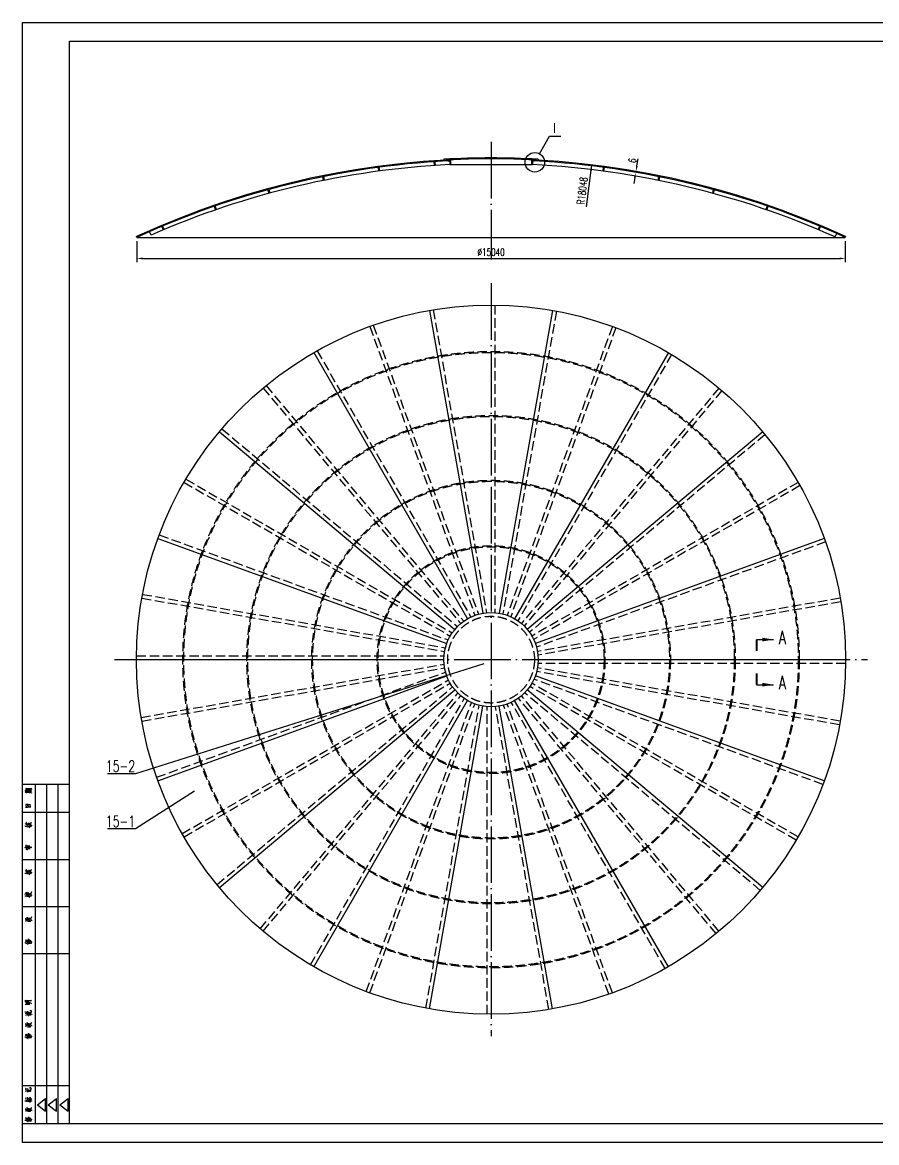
# Model space of a CAD drawing. Extents: x -15084 to 90401, y -39089 to 9274.
# Drawn here: x 20463 to 38580, y -39089 to -15329 of the extents above; entities that cross this region are included whole.
import ezdxf

# ---------------------------------------------------------------- set-up
doc = ezdxf.new("R2010")
doc.units = 0
doc.header["$LTSCALE"] = 40
doc.header["$MEASUREMENT"] = 0
doc.linetypes.add('DASHDOT-M', pattern=[36, 30, -3, 0, -3])
doc.linetypes.add('HIDDEN-M', pattern=[7, 5, -2])
doc.layers.get('0').update_dxf_attribs({"linetype": 'CONTINUOUS'})
for name, color, linetype in [('CDR_DWG1', 4, 'CONTINUOUS'), ('CDR_DWG2', 2, 'CONTINUOUS'), ('CDR_DWG3', 1, 'DASHDOT-M'), ('CDR_DWG5', 6, 'HIDDEN-M')]:
    doc.layers.add(name, color=color, linetype=linetype)
doc.styles.add('HZ', font='romans.shx', dxfattribs={"width": 0.7, "height": 160, "bigfont": 'HZ.shx'})

# ---------------------------------------------------------------- blocks, each defined once
blk = doc.blocks.new('TUQA')
at = {"color": 4, "linetype": 'Continuous'}
for p, q in [((-25, 180), (0, 180)), ((-18, 0), (-18, 180)), ((0, 165), (-24.85, 165)), ((0, 140), (-24.85, 140)), ((0, 115), (-24.85, 115)), ((0, 90), (-24.85, 90)), ((0, 20), (-24.85, 20)), ((0, 0), (-25, 0))]:
    blk.add_line(p, q, dxfattribs=at)
at = {"color": 7, "linetype": 'Continuous'}
for p, q in [((-12, 0), (-12, 180)), ((-6, 0), (-6, 180))]:
    blk.add_line(p, q, dxfattribs=at)
at = {"color": 1, "linetype": 'Continuous'}
for p, q in [((-17.08, 10), (-12.71, 13.35)), ((-12.71, 6.65), (-12.71, 13.35)), ((-11.26, 10), (-6.89, 13.35)), ((-6.89, 6.65), (-6.89, 13.35)), ((-5.11, 10), (-0.75, 13.35)), ((-0.75, 6.65), (-0.75, 13.35)), ((-17.08, 10), (-12.71, 6.65)), ((-11.26, 10), (-6.89, 6.65)), ((-5.11, 10), (-0.75, 6.65))]:
    blk.add_line(p, q, dxfattribs=at)
at = {"color": 7, "linetype": 'Continuous'}
for points in [[(-23.7, 176.39), (-23.53, 176.44), (-23.53, 176.44), (-21.25, 176.36)], [(-23.53, 175.69), (-23.35, 175.74), (-23.35, 175.74), (-21.17, 175.74)], [(-23.3, 176.96), (-22.98, 177.03), (-22.98, 177.03), (-22.33, 177.03), (-22.33, 177.03), (-21.63, 177.01), (-21.63, 177.01), (-21.2, 176.96), (-21.2, 176.96), (-20.73, 176.83), (-20.73, 176.83), (-20.44, 176.69), (-20.44, 176.69), (-20, 176.41)], [(-22.95, 177.03), (-23.09, 177.78), (-23.09, 177.78), (-23.18, 177.7), (-23.18, 177.7), (-22.27, 177.7), (-22.27, 177.7), (-22.22, 177.7), (-22.22, 177.7), (-20.9, 177.73), (-20.9, 177.73), (-20.41, 177.7), (-20.41, 177.7), (-20.12, 177.68), (-20.12, 177.68), (-20.03, 177.65), (-20.03, 177.65), (-20.41, 177.28), (-20.41, 177.28), (-20.15, 177.63)], [(-22.74, 175.3), (-22.92, 176.76)], [(-22.25, 175.77), (-22.33, 176.21)], [(-22.22, 177.06), (-22.3, 177.48)], [(-21.75, 175.79), (-21.84, 176.19)], [(-21.46, 177.01), (-21.46, 177.06), (-21.46, 177.06), (-21.55, 177.45)], [(-21.08, 175.22), (-21.31, 176.76), (-21.31, 176.76), (-21.34, 176.69), (-21.34, 176.69), (-21.25, 176.59)], [(-20.99, 176.19), (-20.64, 176.46), (-20.64, 176.46), (-20.5, 176.46), (-20.5, 176.46), (-20.76, 176.36)], [(-20.9, 175.79), (-20.76, 175.77), (-20.76, 175.77), (-20.47, 175.57), (-20.47, 175.57), (-20.26, 175.4), (-20.26, 175.4), (-20.12, 175.22)], [(-23.27, 167.87), (-22.98, 167.92), (-22.98, 167.92), (-22.33, 167.94), (-22.33, 167.94), (-21.66, 167.97), (-21.66, 167.97), (-21.57, 167.97), (-21.57, 167.97), (-21.11, 167.97), (-21.11, 167.97), (-20.5, 167.97), (-20.5, 167.97), (-20.7, 167.97), (-20.7, 167.97), (-20.88, 168.93), (-20.88, 168.93), (-20.67, 169.13), (-20.67, 169.13), (-20.93, 169.18), (-20.93, 169.18), (-21.28, 169.18), (-21.28, 169.18), (-21.95, 169.21), (-21.95, 169.21), (-22.65, 169.23), (-22.65, 169.23), (-23.24, 169.23), (-23.24, 169.23), (-23.15, 169.26), (-23.15, 169.26), (-22.95, 167.94)], [(-21.9, 167.97), (-22.07, 168.93), (-22.07, 168.93), (-22.1, 168.83), (-22.1, 168.83), (-21.98, 168.61)], [(-23.65, 157.77), (-23.5, 157.87), (-23.5, 157.87), (-23.53, 157.84), (-23.53, 157.84), (-20.09, 157.84), (-20.09, 157.84), (-20.35, 157.82), (-20.35, 157.82), (-20.64, 157.84)], [(-23.59, 158.83), (-23.3, 159.01), (-23.3, 159.01), (-23.18, 159.03), (-23.18, 159.03), (-23.09, 159.01)], [(-22.65, 158.41), (-22.89, 159.8), (-22.89, 159.8), (-22.92, 159.7), (-22.92, 159.7), (-22.83, 159.5)], [(-22.68, 158.91), (-22.51, 158.88), (-22.51, 158.88), (-21.81, 158.46), (-21.81, 158.46), (-21.78, 158.41), (-21.78, 158.41), (-21.98, 159.18)], [(-22.62, 158.21), (-22.45, 157.25)], [(-22.42, 157.87), (-21.95, 157.64), (-21.95, 157.64), (-21.6, 157.47), (-21.6, 157.47), (-21.34, 157.32), (-21.34, 157.32), (-21.08, 157.12)], [(-22.36, 159.33), (-22.22, 159.3), (-22.22, 159.3), (-21.78, 159.01), (-21.78, 159.01), (-21.75, 158.98), (-21.75, 158.98), (-21.46, 158.76), (-21.46, 158.76), (-21.17, 158.51), (-21.17, 158.51), (-20.9, 158.24)], [(-22.22, 157.87), (-21.87, 158.19)], [(-21.78, 159.5), (-21.57, 159.43), (-21.57, 159.43), (-21.11, 159.13), (-21.11, 159.13), (-20.82, 158.83), (-20.82, 158.83), (-20.5, 158.51), (-20.5, 158.51), (-20.26, 158.24), (-20.26, 158.24), (-20.09, 158.02)], [(-20.99, 159.03), (-20.5, 159.53), (-20.5, 159.53), (-20.26, 159.63), (-20.26, 159.63), (-20.55, 159.48)], [(-23.68, 146.41), (-23.38, 146.56), (-23.38, 146.56), (-23.18, 146.61)], [(-23.18, 145.52), (-22.92, 145.52), (-22.92, 145.52), (-22.71, 145.47), (-22.71, 145.47), (-22.51, 145.42), (-22.51, 145.42), (-22.36, 145.37)], [(-22.86, 145.52), (-23.03, 147.75), (-23.03, 147.75), (-23.12, 147.7), (-23.12, 147.7), (-22.65, 147.4)], [(-22.77, 146.51), (-22.71, 146.56), (-22.71, 146.56), (-20.06, 146.54), (-20.06, 146.54), (-20.32, 146.49), (-20.32, 146.49), (-20.64, 146.54)], [(-21.2, 147.11), (-21.05, 147.21), (-21.05, 147.21), (-22.45, 147.36), (-22.45, 147.36), (-22.33, 147.4), (-22.33, 147.4), (-22.13, 145.84)], [(-22.39, 145.74), (-22.13, 145.79), (-22.13, 145.79), (-20.85, 145.89), (-20.85, 145.89), (-21.08, 145.87), (-21.08, 145.87), (-21.2, 147.11), (-21.2, 147.11), (-21.23, 146.96), (-21.23, 146.96), (-21.17, 146.69)], [(-21.66, 146.09), (-21.78, 146.98)], [(-23.65, 132.77), (-23.5, 132.87), (-23.5, 132.87), (-23.53, 132.84), (-23.53, 132.84), (-20.09, 132.84), (-20.09, 132.84), (-20.35, 132.82), (-20.35, 132.82), (-20.64, 132.84)], [(-23.59, 133.83), (-23.3, 134.01), (-23.3, 134.01), (-23.18, 134.03), (-23.18, 134.03), (-23.09, 134.01)], [(-22.65, 133.41), (-22.89, 134.8), (-22.89, 134.8), (-22.92, 134.7), (-22.92, 134.7), (-22.83, 134.5)], [(-22.68, 133.91), (-22.51, 133.88), (-22.51, 133.88), (-21.81, 133.46), (-21.81, 133.46), (-21.78, 133.41), (-21.78, 133.41), (-21.98, 134.18)], [(-22.62, 133.21), (-22.45, 132.25)], [(-22.42, 132.87), (-21.95, 132.64), (-21.95, 132.64), (-21.6, 132.47), (-21.6, 132.47), (-21.34, 132.32), (-21.34, 132.32), (-21.08, 132.12)], [(-22.36, 134.33), (-22.22, 134.3), (-22.22, 134.3), (-21.78, 134.01), (-21.78, 134.01), (-21.75, 133.98), (-21.75, 133.98), (-21.46, 133.76), (-21.46, 133.76), (-21.17, 133.51), (-21.17, 133.51), (-20.9, 133.24)], [(-22.22, 132.87), (-21.87, 133.19)], [(-21.78, 134.5), (-21.57, 134.43), (-21.57, 134.43), (-21.11, 134.13), (-21.11, 134.13), (-20.82, 133.83), (-20.82, 133.83), (-20.5, 133.51), (-20.5, 133.51), (-20.26, 133.24), (-20.26, 133.24), (-20.09, 133.02)], [(-20.99, 134.03), (-20.5, 134.53), (-20.5, 134.53), (-20.26, 134.63), (-20.26, 134.63), (-20.55, 134.48)], [(-23.65, 121.81), (-23.38, 121.96), (-23.38, 121.96), (-23.21, 122.01), (-23.21, 122.01), (-23.03, 122.01)], [(-23.65, 120.79), (-23.47, 120.92), (-23.47, 120.92), (-23.53, 120.87), (-23.53, 120.87), (-20.09, 120.87), (-20.09, 120.87), (-20.29, 120.82), (-20.29, 120.82), (-20.58, 120.87)], [(-22.71, 121.44), (-22.92, 122.7), (-22.92, 122.7), (-22.95, 122.6), (-22.95, 122.6), (-22.89, 122.48)], [(-22.68, 121.21), (-22.48, 120.27)], [(-22.51, 122.23), (-22.19, 122.53), (-22.19, 122.53), (-22.04, 122.6), (-22.04, 122.6), (-21.87, 122.7)], [(-22.51, 121.76), (-22.27, 121.74), (-22.27, 121.74), (-21.87, 121.49), (-21.87, 121.49), (-21.57, 121.31), (-21.57, 121.31), (-21.46, 121.21)], [(-22.48, 120.87), (-22.07, 120.72), (-22.07, 120.72), (-21.72, 120.55), (-21.72, 120.55), (-21.4, 120.37), (-21.4, 120.37), (-21.11, 120.17)], [(-22.33, 120.89), (-21.95, 121.24)], [(-22.07, 122.21), (-21.84, 122.23), (-21.84, 122.23), (-21.43, 122.08), (-21.43, 122.08), (-21.11, 121.93), (-21.11, 121.93), (-20.85, 121.76), (-20.85, 121.76), (-20.64, 121.61), (-20.64, 121.61), (-20.44, 121.46), (-20.44, 121.46), (-20.26, 121.29), (-20.26, 121.29), (-20.09, 121.07)], [(-21.66, 121.54), (-21.6, 121.61), (-21.6, 121.61), (-20.26, 122.48), (-20.26, 122.48), (-20.23, 122.95), (-20.23, 122.95), (-20.32, 122.5), (-20.32, 122.5), (-20.44, 122.38)], [(-23.62, 108.88), (-23.27, 108.83), (-23.27, 108.83), (-22.8, 108.68), (-22.8, 108.68), (-22.3, 108.49), (-22.3, 108.49), (-21.98, 108.34), (-21.98, 108.34), (-21.75, 108.24), (-21.75, 108.24), (-21.55, 108.14)], [(-22.95, 107.25), (-23.09, 108.24), (-23.09, 108.24), (-23.18, 108.14), (-23.18, 108.14), (-22.16, 108.02), (-22.16, 108.02), (-22.16, 108.14), (-22.16, 108.14), (-22.04, 107.4), (-22.04, 107.4), (-22.3, 107.35), (-22.3, 107.35), (-21.98, 107.4), (-21.98, 107.4), (-20.67, 107.37)], [(-22.25, 108.49), (-22.42, 109.6), (-22.42, 109.6), (-22.45, 109.48), (-22.45, 109.48), (-22.39, 109.28)], [(-22.3, 109.11), (-22.13, 109.11), (-22.13, 109.11), (-21.66, 109.01), (-21.66, 109.01), (-21.4, 108.91), (-21.4, 108.91), (-21.17, 108.81), (-21.17, 108.81), (-20.96, 108.68), (-20.96, 108.68), (-20.76, 108.54), (-20.76, 108.54), (-20.55, 108.36), (-20.55, 108.36), (-20.41, 108.16), (-20.41, 108.16), (-20.26, 107.97), (-20.26, 107.97), (-20.2, 107.82), (-20.2, 107.82), (-20.15, 107.67)], [(-21.87, 108.36), (-21.84, 108.44), (-21.84, 108.44), (-20.26, 109.21), (-20.26, 109.21), (-20.23, 109.68), (-20.23, 109.68), (-20.32, 109.23), (-20.32, 109.23), (-20.5, 109.11)], [(-20.55, 107.3), (-21.34, 108.07)], [(-23.68, 96.04), (-23.5, 96.02), (-23.5, 96.02), (-23.03, 95.79), (-23.03, 95.79), (-22.98, 95.79), (-22.98, 95.79), (-22.62, 95.59), (-22.62, 95.59), (-22.33, 95.42), (-22.33, 95.42), (-22.1, 95.25), (-22.1, 95.25), (-21.9, 95.1)], [(-23.62, 96.93), (-23.18, 96.76), (-23.18, 96.76), (-22.83, 96.61), (-22.83, 96.61), (-22.57, 96.44), (-22.57, 96.44), (-22.51, 96.41), (-22.51, 96.41), (-22.3, 96.29)], [(-23.06, 96.71), (-23.03, 96.81), (-23.03, 96.81), (-23.15, 97.55), (-23.15, 97.55), (-23.21, 97.5), (-23.21, 97.5), (-22.8, 97.26), (-22.8, 97.26), (-22.45, 97.03), (-22.45, 97.03), (-22.22, 96.83), (-22.22, 96.83), (-22.01, 96.61), (-22.01, 96.61), (-21.81, 96.39), (-21.81, 96.39), (-21.69, 96.24)], [(-22.77, 96.61), (-22.74, 96.71), (-22.74, 96.71), (-21.69, 97.68), (-21.69, 97.68), (-21.72, 98), (-21.72, 98), (-21.72, 97.68), (-21.72, 97.68), (-21.84, 97.55)], [(-22.68, 95.69), (-20.12, 95.69), (-20.12, 95.69), (-20.35, 95.64), (-20.35, 95.64), (-20.79, 95.69)], [(-22.6, 96.07), (-20.9, 96.07), (-20.9, 96.07), (-21.11, 96.04), (-21.11, 96.04), (-21.25, 96.07)], [(-21.98, 97.03), (-21.9, 97.01), (-21.9, 97.01), (-21.87, 96.98), (-21.87, 96.98), (-21.63, 96.74), (-21.63, 96.74), (-21.43, 96.54), (-21.43, 96.54), (-21.28, 96.36)], [(-21.63, 97.23), (-21.52, 97.18), (-21.52, 97.18), (-21.46, 97.16), (-21.46, 97.16), (-21.17, 96.88), (-21.17, 96.88), (-21.14, 96.83), (-21.14, 96.83), (-20.99, 96.69), (-20.99, 96.69), (-20.85, 96.49), (-20.85, 96.49), (-20.7, 96.29)], [(-21.28, 97.45), (-21.08, 97.38), (-21.08, 97.38), (-20.79, 97.11), (-20.79, 97.11), (-20.55, 96.86), (-20.55, 96.86), (-20.41, 96.61), (-20.41, 96.61), (-20.23, 96.36), (-20.23, 96.36), (-20.12, 96.14), (-20.12, 96.14), (-20.06, 95.97)], [(-23.27, 64.61), (-23.3, 64.63), (-23.3, 64.63), (-23.38, 65.55), (-23.38, 65.55), (-23.5, 65.4), (-23.5, 65.4), (-23.3, 65.4), (-23.3, 65.4), (-21.14, 65.38), (-21.14, 65.38), (-20.73, 65.38), (-20.73, 65.38), (-20.44, 65.38), (-20.44, 65.38), (-20.12, 65.33), (-20.12, 65.33), (-20.64, 64.91)], [(-23.59, 64.51), (-23.27, 64.59), (-23.27, 64.59), (-22.6, 64.59), (-22.6, 64.59), (-22.04, 64.56), (-22.04, 64.56), (-21.6, 64.49), (-21.6, 64.49), (-21.2, 64.36), (-21.2, 64.36), (-20.76, 64.16), (-20.76, 64.16), (-20.44, 63.97), (-20.44, 63.97), (-20.2, 63.74), (-20.2, 63.74), (-20.15, 63.67)], [(-23.27, 63.3), (-22.95, 63.37), (-22.95, 63.37), (-21.02, 63.4), (-21.02, 63.4), (-21.25, 63.35), (-21.25, 63.35), (-21.28, 63.4), (-21.28, 63.4), (-21.37, 63.82), (-21.37, 63.82), (-21.11, 63.97), (-21.11, 63.97), (-21.23, 63.99), (-21.23, 63.99), (-22.19, 64.02), (-22.19, 64.02), (-23.15, 64.02), (-23.15, 64.02), (-23.03, 64.06), (-23.03, 64.06), (-23, 63.97), (-23, 63.97), (-22.95, 63.4)], [(-22.42, 64.61), (-22.42, 64.66), (-22.42, 64.66), (-22.54, 65.21), (-22.54, 65.21), (-22.57, 65.13), (-22.57, 65.13), (-22.54, 65.06)], [(-22.16, 63.42), (-22.25, 63.79), (-22.25, 63.79), (-22.25, 63.77)], [(-21.69, 64.56), (-21.72, 64.61), (-21.72, 64.61), (-21.81, 65.18), (-21.81, 65.18), (-21.84, 65.08), (-21.84, 65.08), (-21.75, 64.98)], [(-21.72, 58.98), (-21.52, 59.01), (-21.52, 59.01), (-20.64, 58.98), (-20.64, 58.98), (-20.41, 59.01), (-20.41, 59.01), (-20.29, 59.08), (-20.29, 59.08), (-20.26, 59.18), (-20.26, 59.18), (-20.26, 59.85), (-20.26, 59.85), (-21.08, 59.8)], [(-23.65, 59.28), (-23.47, 59.3), (-23.47, 59.3), (-22.57, 58.98)], [(-23.44, 58.36), (-23.38, 58.41), (-23.38, 58.41), (-23.03, 58.66), (-23.03, 58.66), (-22.8, 58.68)], [(-23.24, 57.45), (-22.95, 57.77), (-22.95, 57.77), (-22.8, 57.84), (-22.8, 57.84), (-22.98, 57.74)], [(-22.68, 58.34), (-22.51, 58.39), (-22.51, 58.39), (-21.57, 58.41), (-21.57, 58.41), (-21.75, 58.36), (-21.75, 58.36), (-21.87, 59.33), (-21.87, 59.33), (-21.87, 59.26), (-21.87, 59.26), (-22.68, 59.33), (-22.68, 59.33), (-22.65, 59.38), (-22.65, 59.38), (-22.51, 58.41)], [(-22.25, 52.54), (-22.42, 53.65), (-22.42, 53.65), (-22.45, 53.53), (-22.45, 53.53), (-22.39, 53.33)], [(-22.04, 57.1), (-22.01, 57.2), (-22.01, 57.2), (-22.16, 57.87), (-22.16, 57.87), (-22.22, 57.77), (-22.22, 57.77), (-20.47, 57.74), (-20.47, 57.74), (-20.47, 57.72), (-20.47, 57.72), (-21.28, 58.29)], [(-21.87, 52.41), (-21.84, 52.49), (-21.84, 52.49), (-20.26, 53.26), (-20.26, 53.26), (-20.23, 53.73), (-20.23, 53.73), (-20.32, 53.28), (-20.32, 53.28), (-20.5, 53.16)], [(-21.69, 58.66), (-21.43, 58.64), (-21.43, 58.64), (-21.08, 58.56), (-21.08, 58.56), (-20.7, 58.39), (-20.7, 58.39), (-20.5, 58.24), (-20.5, 58.24), (-20.23, 58.02), (-20.23, 58.02), (-20.06, 57.82)], [(-23.62, 52.93), (-23.27, 52.88), (-23.27, 52.88), (-22.8, 52.73), (-22.8, 52.73), (-22.3, 52.54), (-22.3, 52.54), (-21.98, 52.39), (-21.98, 52.39), (-21.75, 52.29), (-21.75, 52.29), (-21.55, 52.19)], [(-23.06, 46.71), (-23.03, 46.81), (-23.03, 46.81), (-23.15, 47.55), (-23.15, 47.55), (-23.21, 47.5), (-23.21, 47.5), (-22.8, 47.26), (-22.8, 47.26), (-22.45, 47.03), (-22.45, 47.03), (-22.22, 46.83), (-22.22, 46.83), (-22.01, 46.61), (-22.01, 46.61), (-21.81, 46.39), (-21.81, 46.39), (-21.69, 46.24)], [(-22.95, 51.3), (-23.09, 52.29), (-23.09, 52.29), (-23.18, 52.19), (-23.18, 52.19), (-22.16, 52.07), (-22.16, 52.07), (-22.16, 52.19), (-22.16, 52.19), (-22.04, 51.45), (-22.04, 51.45), (-22.3, 51.4), (-22.3, 51.4), (-21.98, 51.45), (-21.98, 51.45), (-20.67, 51.42)], [(-22.77, 46.61), (-22.74, 46.71), (-22.74, 46.71), (-21.69, 47.68), (-21.69, 47.68), (-21.72, 48), (-21.72, 48), (-21.72, 47.68), (-21.72, 47.68), (-21.84, 47.55)], [(-22.3, 53.16), (-22.13, 53.16), (-22.13, 53.16), (-21.66, 53.06), (-21.66, 53.06), (-21.4, 52.96), (-21.4, 52.96), (-21.17, 52.86), (-21.17, 52.86), (-20.96, 52.73), (-20.96, 52.73), (-20.76, 52.59), (-20.76, 52.59), (-20.55, 52.41), (-20.55, 52.41), (-20.41, 52.21), (-20.41, 52.21), (-20.26, 52.02), (-20.26, 52.02), (-20.2, 51.87), (-20.2, 51.87), (-20.15, 51.72)], [(-20.55, 51.35), (-21.34, 52.12)], [(-23.68, 46.04), (-23.5, 46.02), (-23.5, 46.02), (-23.03, 45.79), (-23.03, 45.79), (-22.98, 45.79), (-22.98, 45.79), (-22.62, 45.59), (-22.62, 45.59), (-22.33, 45.42), (-22.33, 45.42), (-22.1, 45.25), (-22.1, 45.25), (-21.9, 45.1)], [(-23.62, 46.93), (-23.18, 46.76), (-23.18, 46.76), (-22.83, 46.61), (-22.83, 46.61), (-22.57, 46.44), (-22.57, 46.44), (-22.51, 46.41), (-22.51, 46.41), (-22.3, 46.29)], [(-22.68, 45.69), (-20.12, 45.69), (-20.12, 45.69), (-20.35, 45.64), (-20.35, 45.64), (-20.79, 45.69)], [(-22.6, 46.07), (-20.9, 46.07), (-20.9, 46.07), (-21.11, 46.04), (-21.11, 46.04), (-21.25, 46.07)], [(-21.98, 47.03), (-21.9, 47.01), (-21.9, 47.01), (-21.87, 46.98), (-21.87, 46.98), (-21.63, 46.74), (-21.63, 46.74), (-21.43, 46.54), (-21.43, 46.54), (-21.28, 46.36)], [(-21.63, 47.23), (-21.52, 47.18), (-21.52, 47.18), (-21.46, 47.16), (-21.46, 47.16), (-21.17, 46.88), (-21.17, 46.88), (-21.14, 46.83), (-21.14, 46.83), (-20.99, 46.69), (-20.99, 46.69), (-20.85, 46.49), (-20.85, 46.49), (-20.7, 46.29)], [(-21.28, 47.45), (-21.08, 47.38), (-21.08, 47.38), (-20.79, 47.11), (-20.79, 47.11), (-20.55, 46.86), (-20.55, 46.86), (-20.41, 46.61), (-20.41, 46.61), (-20.23, 46.36), (-20.23, 46.36), (-20.12, 46.14), (-20.12, 46.14), (-20.06, 45.97)], [(-23.03, 17.77), (-23.18, 18.76), (-23.18, 18.76), (-23.27, 18.7), (-23.27, 18.7), (-22.22, 18.57), (-22.22, 18.57), (-22.22, 18.7), (-22.22, 18.7), (-22.13, 17.86)], [(-22.45, 17.81), (-22.01, 17.86), (-22.01, 17.86), (-21.02, 17.86), (-21.02, 17.86), (-20.7, 17.88), (-20.7, 17.88), (-20.55, 17.92), (-20.55, 17.92), (-20.47, 17.99), (-20.47, 17.99), (-20.41, 18.09), (-20.41, 18.09), (-20.38, 18.27), (-20.38, 18.27), (-20.35, 18.46), (-20.35, 18.46), (-20.44, 19), (-20.44, 19), (-21.2, 18.96), (-21.2, 18.96), (-20.44, 18.96)], [(-23.65, 12.12), (-20.58, 12.09), (-20.58, 12.09), (-20.03, 12.05), (-20.03, 12.05), (-20.32, 12.03), (-20.32, 12.03), (-20.64, 12.07)], [(-23.38, 17.04), (-23.15, 17.29), (-23.15, 17.29), (-23.03, 17.36), (-23.03, 17.36), (-22.89, 17.36), (-22.89, 17.36), (-23.09, 17.34)], [(-23, 12.78), (-23.18, 13.65)], [(-22.39, 11.62), (-22.57, 12.55)], [(-22.13, 16.8), (-22.27, 17.36), (-22.27, 17.36), (-22.36, 17.27), (-22.36, 17.27), (-20.67, 17.23), (-20.67, 17.23), (-20.5, 17.14), (-20.5, 17.14), (-21.31, 17.66)], [(-22.36, 12.12), (-22.01, 12.01), (-22.01, 12.01), (-21.6, 11.83), (-21.6, 11.83), (-21.23, 11.64), (-21.23, 11.64), (-20.93, 11.47)], [(-22.13, 12.59), (-22.33, 13.99)], [(-22.13, 13.15), (-21.95, 13.22), (-21.95, 13.22), (-20.5, 13.22), (-20.5, 13.22), (-20.17, 13.19), (-20.17, 13.19), (-20.06, 13.17), (-20.06, 13.17), (-20.52, 12.76), (-20.52, 12.76), (-20.12, 13.17)], [(-22.07, 12.16), (-21.69, 12.48)], [(-21.66, 12.87), (-21.55, 12.85), (-21.55, 12.85), (-20.67, 12.4)], [(-21.55, 13.5), (-20.96, 13.88), (-20.96, 13.88), (-20.73, 13.95), (-20.73, 13.95), (-21.11, 13.8)], [(-23.62, 7.91), (-23.27, 7.86), (-23.27, 7.86), (-22.8, 7.73), (-22.8, 7.73), (-22.3, 7.56), (-22.3, 7.56), (-21.98, 7.43), (-21.98, 7.43), (-21.75, 7.35), (-21.75, 7.35), (-21.55, 7.26)], [(-22.95, 6.48), (-23.09, 7.35), (-23.09, 7.35), (-23.18, 7.26), (-23.18, 7.26), (-22.16, 7.15), (-22.16, 7.15), (-22.16, 7.26), (-22.16, 7.26), (-22.04, 6.61), (-22.04, 6.61), (-22.3, 6.57), (-22.3, 6.57), (-21.98, 6.61), (-21.98, 6.61), (-20.67, 6.59)], [(-22.25, 7.56), (-22.42, 8.53), (-22.42, 8.53), (-22.45, 8.42), (-22.45, 8.42), (-22.39, 8.25)], [(-22.3, 8.1), (-22.13, 8.1), (-22.13, 8.1), (-21.66, 8.01), (-21.66, 8.01), (-21.4, 7.93), (-21.4, 7.93), (-21.17, 7.84), (-21.17, 7.84), (-20.96, 7.73), (-20.96, 7.73), (-20.76, 7.6), (-20.76, 7.6), (-20.55, 7.45), (-20.55, 7.45), (-20.41, 7.28), (-20.41, 7.28), (-20.26, 7.11), (-20.26, 7.11), (-20.2, 6.98), (-20.2, 6.98), (-20.15, 6.85)], [(-21.87, 7.45), (-21.84, 7.52), (-21.84, 7.52), (-20.26, 8.19), (-20.26, 8.19), (-20.23, 8.6), (-20.23, 8.6), (-20.32, 8.21), (-20.32, 8.21), (-20.5, 8.1)], [(-20.55, 6.53), (-21.34, 7.19)], [(-23.68, 1.91), (-23.5, 1.88), (-23.5, 1.88), (-23.03, 1.69), (-23.03, 1.69), (-22.98, 1.69), (-22.98, 1.69), (-22.62, 1.52), (-22.62, 1.52), (-22.33, 1.37), (-22.33, 1.37), (-22.1, 1.22), (-22.1, 1.22), (-21.9, 1.09)], [(-23.62, 2.68), (-23.18, 2.53), (-23.18, 2.53), (-22.83, 2.4), (-22.83, 2.4), (-22.57, 2.25), (-22.57, 2.25), (-22.51, 2.23), (-22.51, 2.23), (-22.3, 2.12)], [(-23.06, 2.49), (-23.03, 2.58), (-23.03, 2.58), (-23.15, 3.22), (-23.15, 3.22), (-23.21, 3.18), (-23.21, 3.18), (-22.8, 2.96), (-22.8, 2.96), (-22.45, 2.77), (-22.45, 2.77), (-22.22, 2.6), (-22.22, 2.6), (-22.01, 2.4), (-22.01, 2.4), (-21.81, 2.21), (-21.81, 2.21), (-21.69, 2.08)], [(-22.77, 2.4), (-22.74, 2.49), (-22.74, 2.49), (-21.69, 3.33), (-21.69, 3.33), (-21.72, 3.61), (-21.72, 3.61), (-21.72, 3.33), (-21.72, 3.33), (-21.84, 3.22)], [(-22.68, 1.6), (-20.12, 1.6), (-20.12, 1.6), (-20.35, 1.56), (-20.35, 1.56), (-20.79, 1.6)], [(-22.6, 1.93), (-20.9, 1.93), (-20.9, 1.93), (-21.11, 1.91), (-21.11, 1.91), (-21.25, 1.93)], [(-21.98, 2.77), (-21.9, 2.75), (-21.9, 2.75), (-21.87, 2.73), (-21.87, 2.73), (-21.63, 2.51), (-21.63, 2.51), (-21.43, 2.34), (-21.43, 2.34), (-21.28, 2.19)], [(-21.63, 2.94), (-21.52, 2.9), (-21.52, 2.9), (-21.46, 2.88), (-21.46, 2.88), (-21.17, 2.64), (-21.17, 2.64), (-21.14, 2.6), (-21.14, 2.6), (-20.99, 2.47), (-20.99, 2.47), (-20.85, 2.29), (-20.85, 2.29), (-20.7, 2.12)], [(-21.28, 3.14), (-21.08, 3.07), (-21.08, 3.07), (-20.79, 2.83), (-20.79, 2.83), (-20.55, 2.62), (-20.55, 2.62), (-20.41, 2.4), (-20.41, 2.4), (-20.23, 2.19), (-20.23, 2.19), (-20.12, 1.99), (-20.12, 1.99), (-20.06, 1.84)]]:
    blk.add_lwpolyline(points, dxfattribs=at)

msp = doc.modelspace()

# ---------------------------------------------------------------- linework, layer by layer
at = {"color": 4}
for p, q in [((21463, -38689), (21463, -15729)), ((21463, -15729), (53663, -15729)), ((53663, -38689), (21463, -38689))]:
    msp.add_line(p, q, dxfattribs=at)
for p, q in [((33497, -18371), (33523, -18221)), ((32430, -19244), (32537, -18351)), ((33473, -18509), (33477, -18489)), ((33453, -18627), (33432, -18745)), ((22891, -19969), (22891, -20416)), ((37915, -19969), (37915, -20416)), ((23011, -20336), (37795, -20336))]:
    msp.add_line(p, q)
msp.add_lwpolyline([(20463, -39089), (20463, -15329), (54063, -15329), (54063, -39089)], close=True)
for points in [[(30253, -28936), (22860, -31265), (22266, -31265)], [(24115, -31637), (22860, -32436), (22266, -32436)]]:
    msp.add_lwpolyline(points)
for points in [[(32503, -18468), (32542, -18473), (32537, -18351)], [(33433, -18623), (33472, -18630), (33473, -18509)], [(33477, -18367), (33517, -18374), (33477, -18489)], [(23011, -20316), (23011, -20356), (22891, -20336)], [(37795, -20316), (37795, -20356), (37915, -20336)]]:
    msp.add_solid(points)
at = {"layer": 'CDR_DWG1'}
for p, q in [((29192, -18285), (29197, -18365)), ((29211, -18284), (29217, -18364)), ((29403, -18232), (29403, -18252)), ((29483, -18248), (29483, -18268)), ((29483, -18268), (29526, -18268)), ((29526, -18246), (29526, -18346)), ((29546, -18245), (29546, -18345)), ((31260, -18245), (31260, -18345)), ((31280, -18246), (31280, -18346)), ((31280, -18268), (31323, -18268)), ((31323, -18248), (31323, -18268)), ((31403, -18232), (31403, -18252)), ((28005, -18405), (28016, -18484)), ((28025, -18403), (28036, -18482)), ((29526, -18346), (31280, -18346)), ((32781, -18403), (32770, -18482)), ((32801, -18405), (32790, -18484)), ((26830, -18603), (26845, -18682)), ((26849, -18599), (26865, -18678)), ((33957, -18599), (33941, -18678)), ((33977, -18603), (33961, -18682)), ((25670, -18879), (25691, -18956)), ((25689, -18874), (25710, -18951)), ((35117, -18874), (35096, -18951)), ((35137, -18879), (35116, -18956)), ((24530, -19231), (24557, -19306)), ((24549, -19224), (24575, -19300)), ((36257, -19224), (36231, -19300)), ((36276, -19231), (36250, -19306)), ((23417, -19657), (23448, -19731)), ((23436, -19649), (23467, -19723)), ((37371, -19649), (37340, -19723)), ((37389, -19657), (37358, -19731)), ((22891, -19889), (22883, -19871)), ((22891, -19889), (37915, -19889)), ((23194, -19841), (23161, -19767)), ((37703, -19881), (37736, -19808)), ((37923, -19871), (37915, -19889)), ((29097, -21440), (30229, -27861)), ((31709, -21440), (30577, -27861)), ((26643, -22333), (29903, -27980)), ((34163, -22333), (30903, -27980)), ((24642, -24012), (29637, -28203)), ((36164, -24012), (31169, -28203)), ((23337, -26274), (29463, -28504)), ((37470, -26274), (31343, -28504)), ((22883, -28846), (29403, -28846)), ((31403, -28846), (37923, -28846)), ((23337, -31418), (29463, -29188)), ((37470, -31418), (31343, -29188)), ((24642, -33679), (29637, -29488)), ((36164, -33679), (31169, -29488)), ((26643, -35358), (29903, -29712)), ((29097, -36251), (30229, -29830)), ((31709, -36251), (30577, -29830)), ((34163, -35358), (30903, -29712))]:
    msp.add_line(p, q, dxfattribs=at)
for radius in [7520, 1000]:
    msp.add_circle((30403, -28846), radius, dxfattribs=at)
for radius, start, end in [(18000, 65.3056, 114.6944), (17980, 92.933, 114.6944), (18020, 86.8188, 93.1812), (17980, 65.3056, 87.067), (17900, 92.8073, 113.7514), (17900, 65.9325, 87.1927)]:
    msp.add_arc((30403, -36225), radius, start, end, dxfattribs=at)
at = {"layer": 'CDR_DWG2'}
for p, q in [((31432, -18116), (31640, -17740)), ((31640, -17740), (31880, -17740)), ((36035, -28420), (36395, -28420)), ((36035, -29377), (36395, -29377))]:
    msp.add_line(p, q, dxfattribs=at)
msp.add_circle((31331, -18297), 207, dxfattribs=at)
for points in [[(36395, -28420), (36155, -28380), (36155, -28460)], [(36395, -29377), (36155, -29337), (36155, -29417)]]:
    msp.add_solid(points, dxfattribs=at)
for points in [[(36055, -28420), (36015, -28420), (36055, -28660), (36015, -28660)], [(36015, -29377), (36055, -29377), (36015, -29137), (36055, -29137)], [(36015, -29377), (36055, -29377), (36015, -29217), (36055, -29217)]]:
    msp.add_trace(points, dxfattribs=at)
at = {"layer": 'CDR_DWG3', "linetype": 'DASHDOT-M'}
for p, q in [((30403, -17865), (30403, -20360)), ((30403, -20861), (30403, -36830)), ((22419, -28846), (38387, -28846))]:
    msp.add_line(p, q, dxfattribs=at)
at = {"layer": 'CDR_DWG5', "linetype": 'HIDDEN-M'}
for p, q in [((30483, -21326), (30483, -27849)), ((29176, -21426), (30309, -27850)), ((31788, -21454), (30655, -27878)), ((27831, -21779), (30061, -27906)), ((27906, -21752), (30137, -27882)), ((32975, -21779), (30745, -27906)), ((33050, -21807), (30819, -27936)), ((26713, -22293), (29974, -27942)), ((34232, -22373), (30971, -28022)), ((25631, -23034), (29824, -28031)), ((25569, -23085), (29760, -28080)), ((35237, -23085), (31046, -28080)), ((35298, -23137), (31105, -28133)), ((24694, -23951), (29691, -28144)), ((36215, -24073), (31218, -28266)), ((23891, -25086), (29537, -28346)), ((23931, -25017), (29580, -28278)), ((36916, -25086), (31269, -28346)), ((36955, -25155), (31306, -28416)), ((23364, -26199), (29494, -28429)), ((37497, -26349), (31367, -28580)), ((22997, -27540), (29418, -28672)), ((23012, -27461), (29435, -28594)), ((37809, -27540), (31388, -28672)), ((37822, -27619), (31399, -28751)), ((22884, -28766), (29406, -28766)), ((22984, -30073), (29408, -28940)), ((37923, -28926), (31400, -28926)), ((22997, -30151), (29418, -29019)), ((23310, -31342), (29439, -29111)), ((37795, -30230), (31371, -29097)), ((37809, -30151), (31388, -29019)), ((23851, -32536), (29500, -29275)), ((23891, -32606), (29537, -29346)), ((24591, -33618), (29588, -29425)), ((36875, -32675), (31226, -29413)), ((36916, -32606), (31269, -29346)), ((37442, -31493), (31312, -29262)), ((25508, -34555), (29701, -29558)), ((25569, -34606), (29760, -29612)), ((26574, -35318), (29835, -29669)), ((35175, -34657), (30983, -29661)), ((35237, -34606), (31046, -29612)), ((36112, -33740), (31115, -29548)), ((27756, -35884), (29987, -29755)), ((27831, -35912), (30061, -29785)), ((29019, -36237), (30151, -29813)), ((30323, -36365), (30323, -29842)), ((31630, -36265), (30497, -29841)), ((32900, -35939), (30669, -29810)), ((34094, -35398), (30832, -29749))]:
    msp.add_line(p, q, dxfattribs=at)
at = {"layer": 'CDR_DWG5'}
msp.add_line((32975, -35912), (30745, -29785), dxfattribs=at)
for radius in [6537, 6517, 5179, 5159, 3804, 3784, 2416, 2396]:
    msp.add_circle((30403, -28846), radius, dxfattribs=at)
at = {"layer": 'CDR_DWG5', "linetype": 'HIDDEN-M'}
msp.add_circle((30403, -28846), 920, dxfattribs=at)

# ---------------------------------------------------------------- block references
at = {"xscale": 40, "yscale": 40, "zscale": 40}
msp.add_blockref('TUQA', (21463, -38689), dxfattribs=at)

# ---------------------------------------------------------------- texts
at = {"char_height": 160, "attachment_point": 5, "style": 'HZ'}
for s, insert, rotation in [('6', (33399, -18260), 80), ('R18048', (32337, -18901), 83)]:
    msp.add_mtext(s, dxfattribs=dict(at, insert=insert, rotation=rotation))
at = {"insert": (30403, -20203), "char_height": 160, "attachment_point": 5, "style": 'HZ'}
msp.add_mtext('%%c15040', dxfattribs=at)
at = {"layer": 'CDR_DWG1', "style": 'HZ', "width": 0.7}
for s, p in [('15-2', (22234, -31225)), ('15-1', (22234, -32396))]:
    msp.add_text(s, height=240, dxfattribs=at).set_placement(p)
at = {"layer": 'CDR_DWG2', "style": 'HZ', "width": 0.7}
for p in [(36504, -28515), (36504, -29471)]:
    msp.add_text('A', height=280, dxfattribs=at).set_placement(p)
at = {"layer": 'CDR_DWG2', "insert": (31751, -17577), "char_height": 240, "attachment_point": 5, "style": 'HZ'}
msp.add_mtext('Ⅰ', dxfattribs=at)

doc.saveas('drawing.dxf')
